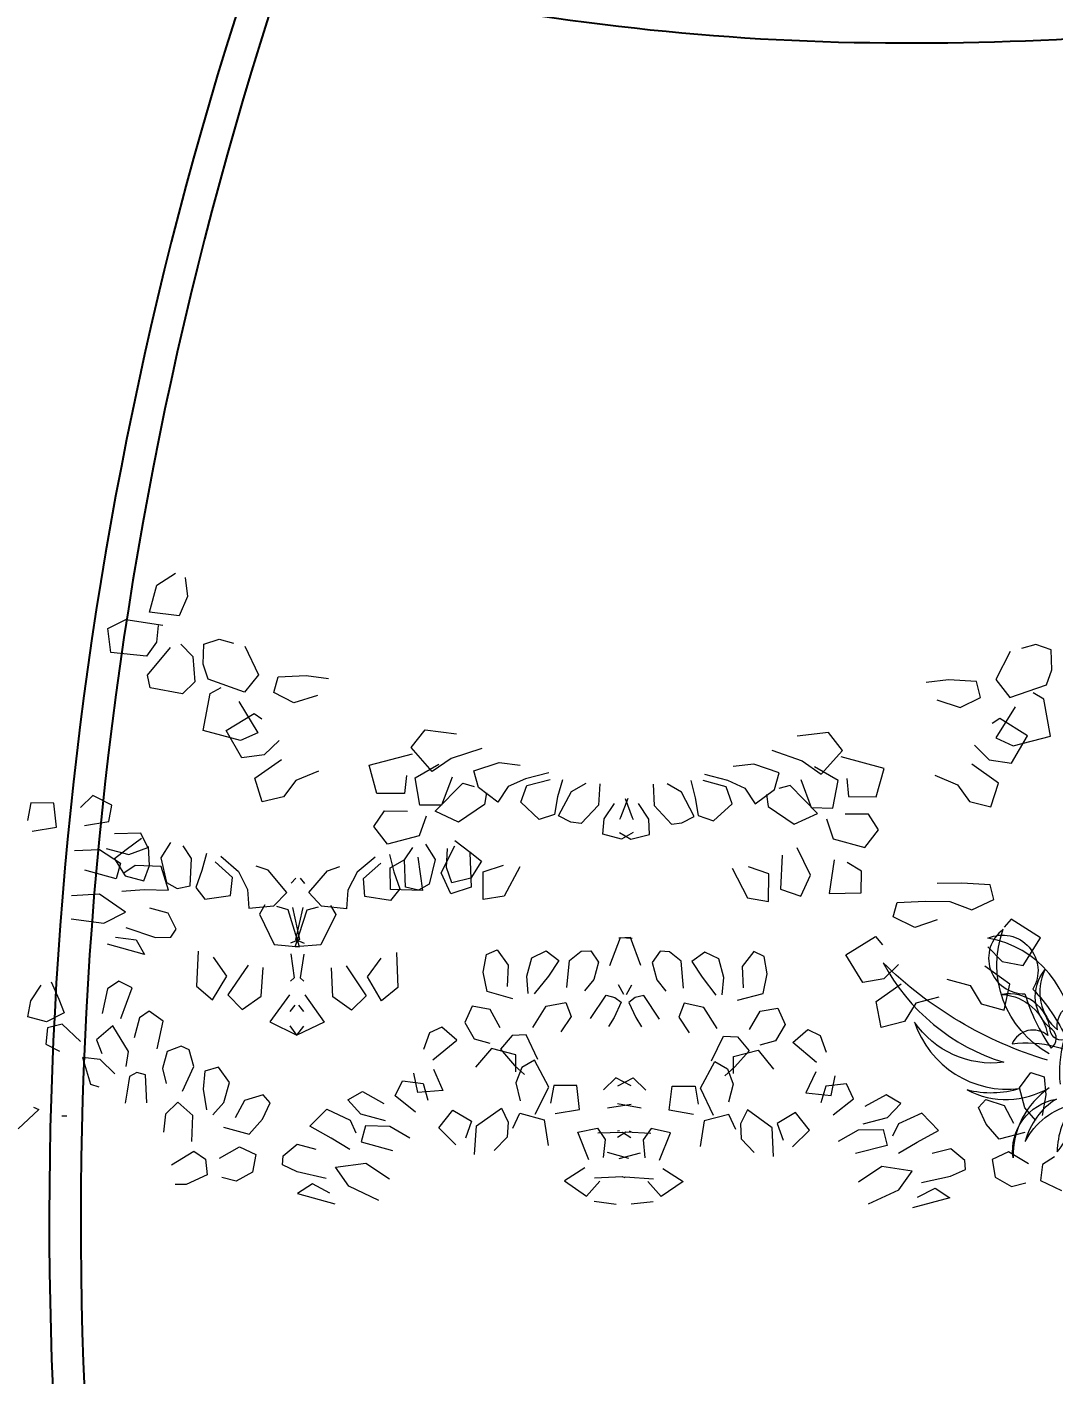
# Model space of a CAD drawing. Header units: metres. Extents: x 10 to 239, y 2 to 253.
# Drawn here: x 86.894 to 87.873, y 171.842 to 173.127 of the extents above; entities that cross this region are included whole.
import ezdxf

# ---------------------------------------------------------------- set-up
doc = ezdxf.new("R2010")
doc.units = ezdxf.units.M
doc.header["$MEASUREMENT"] = 0
doc.layers.get('Defpoints').update_dxf_attribs({"color": 9})
for name, color, linetype in [('-cotas', 252, 'Continuous'), ('1', 7, 'Continuous'), ('1lianas', 9, 'Continuous')]:
    doc.layers.add(name, color=color, linetype=linetype)
doc.layers.add('bamb', color=7, linetype='Continuous', lineweight=0, true_color=0xbdd3a6)
doc.layers.add('bloques veg', color=7, linetype='Continuous', lineweight=0, true_color=0xbbd5a5)
doc.layers.get('bamb').off()
doc.styles.get("Standard").update_dxf_attribs({"font": 'arial.ttf'})
doc.dimstyles.get("Standard").update_dxf_attribs({"dimtxt": 0.18, "dimasz": 0.18, "dimexe": 0.18, "dimexo": 0.0625, "dimgap": 0.09, "dimtad": 0, "dimtih": 1, "dimtoh": 1, "dimdec": 4, "dimzin": 0, "dimdsep": 46, "dimtxsty": 'Standard', "dimcen": 0.09, "dimadec": 0, "dimazin": 0, "dimtfac": 1, "dimtdec": 4, "dimtofl": 0, "dimtmove": 0, "dimatfit": 3, "dimfxl": 1, "dimtolj": 1, "dimtzin": 0, "dimarcsym": 0})

# ---------------------------------------------------------------- blocks, each defined once
blk = doc.blocks.new('A$C0C3707A3')
at = {"layer": 'bloques veg'}
for p, q in [((1.1335, 0.4979), (1.1476, 0.5069)), ((1.1549, 0.5038), (1.1568, 0.4893)), ((1.128, 0.4773), (1.1335, 0.4979)), ((1.1568, 0.4893), (1.1506, 0.4747)), ((1.0967, 0.4647), (1.1102, 0.4716)), ((1.1102, 0.4716), (1.1382, 0.4675)), ((1.1506, 0.4747), (1.128, 0.4773)), ((1.0989, 0.4467), (1.0967, 0.4647)), ((1.1347, 0.4673), (1.1336, 0.4548)), ((1.1336, 0.4548), (1.1261, 0.444)), ((1.1269, 0.4298), (1.1442, 0.4508)), ((1.1519, 0.4534), (1.161, 0.444)), ((1.1688, 0.4384), (1.1693, 0.4534)), ((1.1693, 0.4534), (1.1808, 0.4573)), ((1.1808, 0.4573), (1.1917, 0.4544)), ((1.2004, 0.4521), (1.2109, 0.4306)), ((1.7794, 0.4521), (1.7688, 0.4306)), ((1.7989, 0.4573), (1.7881, 0.4544)), ((1.8104, 0.4534), (1.7989, 0.4573)), ((1.811, 0.4384), (1.8104, 0.4534)), ((1.1261, 0.444), (1.0989, 0.4467)), ((1.161, 0.444), (1.1628, 0.4249)), ((1.1727, 0.4269), (1.1688, 0.4384)), ((1.8071, 0.4269), (1.811, 0.4384)), ((1.1289, 0.42), (1.1269, 0.4298)), ((1.2109, 0.4306), (1.2003, 0.4172)), ((1.2224, 0.4171), (1.2256, 0.429)), ((1.2256, 0.429), (1.2469, 0.4303)), ((1.2469, 0.4303), (1.2637, 0.4281)), ((1.7329, 0.4303), (1.716, 0.4281)), ((1.7541, 0.429), (1.7329, 0.4303)), ((1.7573, 0.4171), (1.7541, 0.429)), ((1.7688, 0.4306), (1.7794, 0.4172)), ((1.1534, 0.4158), (1.1289, 0.42)), ((1.1628, 0.4249), (1.1534, 0.4158)), ((1.2003, 0.4172), (1.1727, 0.4269)), ((1.1744, 0.416), (1.1827, 0.4207)), ((1.7794, 0.4172), (1.8071, 0.4269)), ((1.8053, 0.416), (1.7971, 0.4207)), ((1.1693, 0.3882), (1.1744, 0.416)), ((1.1961, 0.4101), (1.2107, 0.3865)), ((1.2378, 0.4094), (1.2224, 0.4171)), ((1.2556, 0.4151), (1.2378, 0.4094)), ((1.7241, 0.4151), (1.7419, 0.4094)), ((1.7419, 0.4094), (1.7573, 0.4171)), ((1.7836, 0.4101), (1.769, 0.3865)), ((1.8104, 0.3882), (1.8053, 0.416)), ((1.1867, 0.3882), (1.2077, 0.4012)), ((1.2077, 0.4012), (1.2136, 0.3973)), ((1.7721, 0.4012), (1.7661, 0.3973)), ((1.793, 0.3882), (1.7721, 0.4012)), ((1.1975, 0.3807), (1.1693, 0.3882)), ((1.1987, 0.3676), (1.1867, 0.3882)), ((1.3267, 0.3763), (1.3372, 0.3898)), ((1.3372, 0.3898), (1.3609, 0.3869)), ((1.6425, 0.3898), (1.6188, 0.3869)), ((1.6531, 0.3763), (1.6425, 0.3898)), ((1.7811, 0.3676), (1.793, 0.3882)), ((1.7822, 0.3807), (1.8104, 0.3882)), ((1.2107, 0.3865), (1.1975, 0.3807)), ((1.2267, 0.381), (1.2156, 0.37)), ((1.753, 0.381), (1.7641, 0.37)), ((1.769, 0.3865), (1.7822, 0.3807)), ((1.2156, 0.37), (1.1987, 0.3676)), ((1.2951, 0.3627), (1.3277, 0.3714)), ((1.3427, 0.3581), (1.3267, 0.3763)), ((1.357, 0.3682), (1.3427, 0.3581)), ((1.3801, 0.376), (1.357, 0.3682)), ((1.5997, 0.376), (1.6227, 0.3682)), ((1.6227, 0.3682), (1.637, 0.3581)), ((1.637, 0.3581), (1.6531, 0.3763)), ((1.6847, 0.3627), (1.6521, 0.3714)), ((1.7641, 0.37), (1.7811, 0.3676)), ((1.2085, 0.3522), (1.2286, 0.3665)), ((1.2566, 0.3579), (1.2395, 0.3508)), ((1.301, 0.3413), (1.2951, 0.3627)), ((1.3298, 0.3534), (1.3477, 0.3637)), ((1.3743, 0.3589), (1.3935, 0.3654)), ((1.3779, 0.3463), (1.3743, 0.3589)), ((1.3935, 0.3654), (1.4093, 0.3635)), ((1.431, 0.3577), (1.4135, 0.3531)), ((1.5487, 0.3577), (1.5662, 0.3531)), ((1.5862, 0.3654), (1.5704, 0.3635)), ((1.6054, 0.3589), (1.5862, 0.3654)), ((1.6018, 0.3463), (1.6054, 0.3589)), ((1.6499, 0.3534), (1.632, 0.3637)), ((1.6787, 0.3413), (1.6847, 0.3627)), ((1.7232, 0.3579), (1.7402, 0.3508)), ((1.7712, 0.3522), (1.7511, 0.3665)), ((1.2142, 0.3343), (1.2085, 0.3522)), ((1.2395, 0.3508), (1.2303, 0.3382)), ((1.3233, 0.3551), (1.322, 0.3415)), ((1.3336, 0.3326), (1.3298, 0.3534)), ((1.3452, 0.3283), (1.366, 0.3495)), ((1.3579, 0.354), (1.3499, 0.3329)), ((1.366, 0.3495), (1.3747, 0.3472)), ((1.4003, 0.3473), (1.3925, 0.3354)), ((1.4135, 0.3531), (1.4003, 0.3473)), ((1.4099, 0.3354), (1.4145, 0.3481)), ((1.4145, 0.3481), (1.432, 0.3528)), ((1.4413, 0.3526), (1.4378, 0.3396)), ((1.4482, 0.3438), (1.4592, 0.3501)), ((1.4696, 0.3497), (1.4688, 0.3336)), ((1.5101, 0.3497), (1.511, 0.3336)), ((1.5315, 0.3438), (1.5205, 0.3501)), ((1.5384, 0.3526), (1.5419, 0.3396)), ((1.5652, 0.3481), (1.5477, 0.3528)), ((1.5698, 0.3354), (1.5652, 0.3481)), ((1.5662, 0.3531), (1.5794, 0.3473)), ((1.5794, 0.3473), (1.5873, 0.3354)), ((1.6137, 0.3495), (1.605, 0.3472)), ((1.6345, 0.3283), (1.6137, 0.3495)), ((1.6218, 0.354), (1.6298, 0.3329)), ((1.6462, 0.3326), (1.6499, 0.3534)), ((1.6564, 0.3551), (1.6578, 0.3415)), ((1.7402, 0.3508), (1.7494, 0.3382)), ((1.7655, 0.3343), (1.7712, 0.3522)), ((1.0861, 0.3384), (1.0767, 0.3293)), ((1.1005, 0.3311), (1.0861, 0.3384)), ((1.2303, 0.3382), (1.2142, 0.3343)), ((1.322, 0.3415), (1.301, 0.3413)), ((1.3925, 0.3354), (1.3779, 0.3463)), ((1.3839, 0.3424), (1.3826, 0.3334)), ((1.4378, 0.3396), (1.4354, 0.3263)), ((1.4386, 0.3254), (1.4482, 0.3438)), ((1.491, 0.3387), (1.4855, 0.3244)), ((1.4888, 0.3387), (1.4942, 0.3244)), ((1.5411, 0.3254), (1.5315, 0.3438)), ((1.5419, 0.3396), (1.5443, 0.3263)), ((1.5873, 0.3354), (1.6018, 0.3463)), ((1.5959, 0.3424), (1.5971, 0.3334)), ((1.6578, 0.3415), (1.6787, 0.3413)), ((1.7494, 0.3382), (1.7655, 0.3343)), ((1.0392, 0.3324), (1.0368, 0.3191)), ((1.0566, 0.3324), (1.0392, 0.3324)), ((1.0588, 0.3143), (1.0566, 0.3324)), ((1.0984, 0.3188), (1.1005, 0.3311)), ((1.2989, 0.3163), (1.3068, 0.3281)), ((1.3068, 0.3281), (1.3242, 0.3281)), ((1.3499, 0.3329), (1.3336, 0.3326)), ((1.3628, 0.3201), (1.3452, 0.3283)), ((1.3826, 0.3334), (1.3628, 0.3201)), ((1.4239, 0.3224), (1.4099, 0.3354)), ((1.4354, 0.3263), (1.4239, 0.3224)), ((1.4688, 0.3336), (1.4557, 0.3196)), ((1.473, 0.3232), (1.4808, 0.335)), ((1.5068, 0.3232), (1.4989, 0.335)), ((1.511, 0.3336), (1.524, 0.3196)), ((1.5443, 0.3263), (1.5559, 0.3224)), ((1.5559, 0.3224), (1.5698, 0.3354)), ((1.5971, 0.3334), (1.617, 0.3201)), ((1.617, 0.3201), (1.6345, 0.3283)), ((1.6298, 0.3329), (1.6462, 0.3326)), ((1.673, 0.3281), (1.6555, 0.3281)), ((1.6808, 0.3163), (1.673, 0.3281)), ((1.08, 0.3156), (1.0984, 0.3188)), ((1.3093, 0.303), (1.2989, 0.3163)), ((1.3383, 0.3243), (1.3332, 0.3094)), ((1.4478, 0.3206), (1.4386, 0.3254)), ((1.4557, 0.3196), (1.4478, 0.3206)), ((1.4722, 0.3117), (1.473, 0.3232)), ((1.4855, 0.3244), (1.4847, 0.3229)), ((1.4942, 0.3244), (1.495, 0.3229)), ((1.5075, 0.3117), (1.5068, 0.3232)), ((1.524, 0.3196), (1.5319, 0.3206)), ((1.5319, 0.3206), (1.5411, 0.3254)), ((1.6414, 0.3243), (1.6466, 0.3094)), ((1.6704, 0.303), (1.6808, 0.3163)), ((1.0404, 0.3111), (1.0588, 0.3143)), ((1.1227, 0.31), (1.1028, 0.3095)), ((1.1231, 0.306), (1.1115, 0.2974)), ((1.128, 0.2993), (1.1227, 0.31)), ((1.3332, 0.3094), (1.3093, 0.303)), ((1.3602, 0.306), (1.3718, 0.2974)), ((1.4863, 0.308), (1.4722, 0.3117)), ((1.4847, 0.313), (1.4934, 0.308)), ((1.495, 0.313), (1.4863, 0.308)), ((1.4934, 0.308), (1.5075, 0.3117)), ((1.6466, 0.3094), (1.6704, 0.303)), ((1.0726, 0.2966), (1.0914, 0.2974)), ((1.0914, 0.2974), (1.1074, 0.2873)), ((1.0964, 0.2984), (1.1137, 0.2938)), ((1.1115, 0.2974), (1.1027, 0.2905)), ((1.1137, 0.2938), (1.128, 0.2993)), ((1.1293, 0.2857), (1.1285, 0.2999)), ((1.1451, 0.3032), (1.1379, 0.2916)), ((1.161, 0.2912), (1.1547, 0.3006)), ((1.3223, 0.2912), (1.3286, 0.3006)), ((1.3381, 0.3032), (1.3454, 0.2916)), ((1.3501, 0.2816), (1.3603, 0.3022)), ((1.354, 0.2857), (1.3548, 0.2999)), ((1.3717, 0.2968), (1.3729, 0.2709)), ((1.3718, 0.2974), (1.3806, 0.2905)), ((1.6081, 0.2968), (1.6069, 0.2709)), ((1.6296, 0.2816), (1.6194, 0.3022)), ((1.1027, 0.2905), (1.1109, 0.2778)), ((1.1074, 0.2873), (1.1042, 0.2754)), ((1.1185, 0.2855), (1.11, 0.2797)), ((1.1381, 0.2849), (1.1185, 0.2855)), ((1.125, 0.274), (1.1293, 0.2857)), ((1.1379, 0.2916), (1.1422, 0.2729)), ((1.1601, 0.2705), (1.161, 0.2912)), ((1.1725, 0.2951), (1.169, 0.282)), ((1.1921, 0.277), (1.179, 0.2887)), ((1.1833, 0.293), (1.1968, 0.2816)), ((1.2192, 0.2826), (1.21, 0.2858)), ((1.2641, 0.2826), (1.2733, 0.2858)), ((1.3, 0.293), (1.2864, 0.2816)), ((1.2912, 0.277), (1.3043, 0.2887)), ((1.3108, 0.2951), (1.3142, 0.282)), ((1.3115, 0.285), (1.3225, 0.2914)), ((1.3232, 0.2705), (1.3223, 0.2912)), ((1.3323, 0.2934), (1.336, 0.268)), ((1.3454, 0.2916), (1.3411, 0.2729)), ((1.3583, 0.274), (1.354, 0.2857)), ((1.3806, 0.2905), (1.3724, 0.2778)), ((1.3818, 0.2825), (1.3971, 0.2876)), ((1.4096, 0.2866), (1.3978, 0.2642)), ((1.5701, 0.2866), (1.5819, 0.2642)), ((1.598, 0.2825), (1.5826, 0.2876)), ((1.6474, 0.2934), (1.6437, 0.268)), ((1.6682, 0.285), (1.6572, 0.2914)), ((1.1042, 0.2754), (1.0803, 0.2818)), ((1.1109, 0.2778), (1.125, 0.274)), ((1.1438, 0.2671), (1.1381, 0.2849)), ((1.169, 0.282), (1.1645, 0.2693)), ((1.1908, 0.2634), (1.1921, 0.277)), ((1.1968, 0.2816), (1.2037, 0.2681)), ((1.2334, 0.266), (1.2192, 0.2826)), ((1.24, 0.2769), (1.2365, 0.2729)), ((1.2433, 0.2769), (1.2468, 0.2729)), ((1.2499, 0.266), (1.2641, 0.2826)), ((1.2864, 0.2816), (1.2796, 0.2681)), ((1.2925, 0.2634), (1.2912, 0.277)), ((1.3118, 0.2686), (1.3115, 0.285)), ((1.3142, 0.282), (1.3188, 0.2693)), ((1.3575, 0.2657), (1.3501, 0.2816)), ((1.3724, 0.2778), (1.3583, 0.274)), ((1.382, 0.2615), (1.3818, 0.2825)), ((1.5978, 0.2615), (1.598, 0.2825)), ((1.6222, 0.2657), (1.6296, 0.2816)), ((1.668, 0.2686), (1.6682, 0.285)), ((1.7441, 0.2764), (1.7255, 0.2761)), ((1.7654, 0.2752), (1.7441, 0.2764)), ((1.1086, 0.2661), (1.1253, 0.2674)), ((1.1253, 0.2674), (1.1438, 0.2671)), ((1.1422, 0.2729), (1.1503, 0.2684)), ((1.1503, 0.2684), (1.1601, 0.2705)), ((1.1645, 0.2693), (1.1714, 0.2605)), ((1.2037, 0.2681), (1.2046, 0.2539)), ((1.2237, 0.2558), (1.2334, 0.266)), ((1.2596, 0.2558), (1.2499, 0.266)), ((1.2796, 0.2681), (1.2787, 0.2539)), ((1.336, 0.268), (1.3118, 0.2686)), ((1.3188, 0.2693), (1.3119, 0.2605)), ((1.333, 0.2684), (1.3232, 0.2705)), ((1.3411, 0.2729), (1.333, 0.2684)), ((1.3729, 0.2709), (1.3575, 0.2657)), ((1.6069, 0.2709), (1.6222, 0.2657)), ((1.6437, 0.268), (1.668, 0.2686)), ((1.7683, 0.2643), (1.7654, 0.2752)), ((1.0917, 0.2636), (1.0704, 0.2623)), ((1.1114, 0.2502), (1.0917, 0.2636)), ((1.1714, 0.2605), (1.1908, 0.2634)), ((1.2046, 0.2539), (1.2237, 0.2558)), ((1.2169, 0.2564), (1.2127, 0.2494)), ((1.2345, 0.2529), (1.2258, 0.2552)), ((1.2488, 0.2529), (1.2575, 0.2552)), ((1.2787, 0.2539), (1.2596, 0.2558)), ((1.2664, 0.2564), (1.2706, 0.2494)), ((1.3119, 0.2605), (1.2925, 0.2634)), ((1.3978, 0.2642), (1.382, 0.2615)), ((1.5819, 0.2642), (1.5978, 0.2615)), ((1.6923, 0.2506), (1.6952, 0.2614)), ((1.6952, 0.2614), (1.7165, 0.2627)), ((1.7165, 0.2627), (1.735, 0.2624)), ((1.735, 0.2624), (1.7518, 0.2564)), ((1.7518, 0.2564), (1.7683, 0.2643)), ((1.0704, 0.2449), (1.0951, 0.2418)), ((1.0951, 0.2418), (1.1114, 0.2502)), ((1.1438, 0.2497), (1.1297, 0.2534)), ((1.1499, 0.2376), (1.1438, 0.2497)), ((1.2127, 0.2494), (1.224, 0.2266)), ((1.2433, 0.2249), (1.2345, 0.2529)), ((1.2378, 0.2546), (1.2432, 0.2304)), ((1.24, 0.2249), (1.2488, 0.2529)), ((1.2455, 0.2546), (1.2401, 0.2304)), ((1.2706, 0.2494), (1.2593, 0.2266)), ((1.7088, 0.2427), (1.6923, 0.2506)), ((1.7255, 0.2486), (1.7088, 0.2427)), ((1.7816, 0.2493), (1.7763, 0.2432)), ((1.8039, 0.2355), (1.7816, 0.2493)), ((1.1117, 0.2385), (1.1342, 0.2313)), ((1.1459, 0.2316), (1.1499, 0.2376)), ((1.6567, 0.2217), (1.679, 0.2355)), ((1.679, 0.2355), (1.6843, 0.2294)), ((1.7909, 0.2145), (1.8039, 0.2355)), ((1.1261, 0.2183), (1.0979, 0.2259)), ((1.104, 0.2312), (1.1197, 0.2293)), ((1.1197, 0.2293), (1.1261, 0.2183)), ((1.1342, 0.2313), (1.1459, 0.2316)), ((1.224, 0.2266), (1.2433, 0.2249)), ((1.2432, 0.2304), (1.2365, 0.2276)), ((1.2593, 0.2266), (1.24, 0.2249)), ((1.2401, 0.2304), (1.2468, 0.2276)), ((1.4782, 0.2124), (1.4862, 0.2335)), ((1.4936, 0.2335), (1.4847, 0.233)), ((1.4862, 0.2335), (1.495, 0.233)), ((1.5016, 0.2124), (1.4936, 0.2335)), ((1.764, 0.2283), (1.7751, 0.2173)), ((1.1667, 0.221), (1.1654, 0.1946)), ((1.1884, 0.2024), (1.1783, 0.2167)), ((1.2368, 0.2194), (1.2393, 0.2014)), ((1.2465, 0.2194), (1.244, 0.2014)), ((1.2949, 0.2024), (1.305, 0.2167)), ((1.3166, 0.221), (1.3179, 0.1946)), ((1.3824, 0.2067), (1.3848, 0.22)), ((1.3848, 0.22), (1.3928, 0.2237)), ((1.3928, 0.2237), (1.4013, 0.2121)), ((1.4153, 0.2037), (1.4191, 0.2178)), ((1.4191, 0.2178), (1.4298, 0.223)), ((1.4298, 0.223), (1.4395, 0.2158)), ((1.4395, 0.2158), (1.4317, 0.2039)), ((1.4457, 0.1955), (1.4477, 0.2159)), ((1.4477, 0.2159), (1.4565, 0.2229)), ((1.4565, 0.2229), (1.4636, 0.2233)), ((1.4636, 0.2233), (1.4695, 0.2147)), ((1.4695, 0.2147), (1.466, 0.2017)), ((1.5161, 0.2233), (1.5102, 0.2147)), ((1.5102, 0.2147), (1.5137, 0.2017)), ((1.5232, 0.2229), (1.5161, 0.2233)), ((1.532, 0.2159), (1.5232, 0.2229)), ((1.534, 0.1955), (1.532, 0.2159)), ((1.5499, 0.223), (1.5402, 0.2158)), ((1.5402, 0.2158), (1.548, 0.2039)), ((1.5606, 0.2178), (1.5499, 0.223)), ((1.5644, 0.2037), (1.5606, 0.2178)), ((1.587, 0.2237), (1.5784, 0.2121)), ((1.5949, 0.22), (1.587, 0.2237)), ((1.5973, 0.2067), (1.5949, 0.22)), ((1.6697, 0.2008), (1.6567, 0.2217)), ((1.6966, 0.2145), (1.6855, 0.2035)), ((1.7751, 0.2173), (1.7909, 0.2145)), ((1.2046, 0.2108), (1.1893, 0.1882)), ((1.2146, 0.1872), (1.2158, 0.209)), ((1.2687, 0.1872), (1.2675, 0.209)), ((1.2786, 0.2108), (1.294, 0.1882)), ((1.3854, 0.1919), (1.3824, 0.2067)), ((1.4013, 0.2121), (1.4005, 0.196)), ((1.4317, 0.2039), (1.4211, 0.1905)), ((1.548, 0.2039), (1.5586, 0.1905)), ((1.5784, 0.2121), (1.5792, 0.196)), ((1.5943, 0.1919), (1.5973, 0.2067)), ((1.7808, 0.2002), (1.762, 0.2138)), ((1.0401, 0.1827), (1.048, 0.1946)), ((1.0556, 0.1972), (1.0614, 0.184)), ((1.1067, 0.1979), (1.0981, 0.1921)), ((1.1169, 0.1929), (1.1067, 0.1979)), ((1.1654, 0.1946), (1.1778, 0.1843)), ((1.1778, 0.1843), (1.1884, 0.2024)), ((1.2393, 0.2014), (1.2365, 0.1989)), ((1.244, 0.2014), (1.2468, 0.1989)), ((1.3055, 0.1843), (1.2949, 0.2024)), ((1.3179, 0.1946), (1.3055, 0.1843)), ((1.4165, 0.1906), (1.4153, 0.2037)), ((1.466, 0.2017), (1.459, 0.1931)), ((1.4888, 0.1904), (1.4847, 0.1978)), ((1.4909, 0.1904), (1.495, 0.1978)), ((1.5137, 0.2017), (1.5207, 0.1931)), ((1.5633, 0.1906), (1.5644, 0.2037)), ((1.6855, 0.2035), (1.6697, 0.2008)), ((1.6798, 0.1864), (1.6986, 0.2)), ((1.7333, 0.2038), (1.7508, 0.1991)), ((1.7508, 0.1991), (1.7592, 0.1851)), ((1.7768, 0.1805), (1.7808, 0.2002)), ((1.0614, 0.184), (1.0656, 0.1736)), ((1.0981, 0.1921), (1.0943, 0.1733)), ((1.1084, 0.1696), (1.1169, 0.1929)), ((1.1893, 0.1882), (1.2003, 0.1771)), ((1.2003, 0.1771), (1.2146, 0.1872)), ((1.2359, 0.1885), (1.2211, 0.168)), ((1.2474, 0.1885), (1.2622, 0.168)), ((1.283, 0.1771), (1.2687, 0.1872)), ((1.294, 0.1882), (1.283, 0.1771)), ((1.405, 0.1867), (1.3854, 0.1919)), ((1.4302, 0.1811), (1.445, 0.1841)), ((1.445, 0.1841), (1.4492, 0.1736)), ((1.4639, 0.172), (1.4756, 0.1898)), ((1.4756, 0.1898), (1.4821, 0.1881)), ((1.487, 0.1845), (1.4816, 0.1731)), ((1.4821, 0.1881), (1.487, 0.1845)), ((1.4976, 0.1881), (1.4928, 0.1845)), ((1.4928, 0.1845), (1.4981, 0.1731)), ((1.5041, 0.1898), (1.4976, 0.1881)), ((1.5159, 0.172), (1.5041, 0.1898)), ((1.5347, 0.1841), (1.5306, 0.1736)), ((1.5495, 0.1811), (1.5347, 0.1841)), ((1.5748, 0.1867), (1.5943, 0.1919)), ((1.6838, 0.1668), (1.6798, 0.1864)), ((1.7098, 0.1854), (1.7013, 0.1714)), ((1.7273, 0.19), (1.7098, 0.1854)), ((1.7592, 0.1851), (1.7768, 0.1805)), ((1.038, 0.1705), (1.0401, 0.1827)), ((1.0656, 0.1736), (1.0521, 0.1667)), ((1.1297, 0.1755), (1.1226, 0.1704)), ((1.1405, 0.1679), (1.1297, 0.1755)), ((1.2365, 0.1759), (1.2402, 0.1807)), ((1.2468, 0.1759), (1.2431, 0.1807)), ((1.3743, 0.1809), (1.3687, 0.1685)), ((1.3877, 0.1785), (1.3743, 0.1809)), ((1.3956, 0.1647), (1.3877, 0.1785)), ((1.4201, 0.1651), (1.4302, 0.1811)), ((1.4492, 0.1736), (1.4413, 0.1618)), ((1.5306, 0.1736), (1.5384, 0.1618)), ((1.5596, 0.1651), (1.5495, 0.1811)), ((1.5841, 0.1647), (1.5921, 0.1785)), ((1.5921, 0.1785), (1.6054, 0.1809)), ((1.6054, 0.1809), (1.6111, 0.1685)), ((1.0521, 0.1667), (1.038, 0.1705)), ((1.0641, 0.1651), (1.0529, 0.1623)), ((1.0781, 0.1521), (1.0641, 0.1651)), ((1.1023, 0.1642), (1.0901, 0.1535)), ((1.1145, 0.1447), (1.1023, 0.1642)), ((1.1226, 0.1704), (1.1185, 0.1552)), ((1.1361, 0.147), (1.1405, 0.1679)), ((1.2211, 0.168), (1.2416, 0.1579)), ((1.2416, 0.1579), (1.2365, 0.1649)), ((1.2622, 0.168), (1.2416, 0.1579)), ((1.2416, 0.1579), (1.2468, 0.1649)), ((1.3514, 0.1649), (1.3421, 0.1605)), ((1.3627, 0.1549), (1.3514, 0.1649)), ((1.3687, 0.1685), (1.3758, 0.1561)), ((1.4816, 0.1731), (1.4774, 0.1661)), ((1.4981, 0.1731), (1.5023, 0.1661)), ((1.6111, 0.1685), (1.6039, 0.1561)), ((1.617, 0.1549), (1.6283, 0.1649)), ((1.6283, 0.1649), (1.6376, 0.1605)), ((1.7013, 0.1714), (1.6838, 0.1668)), ((1.0529, 0.1623), (1.0519, 0.1498)), ((1.0901, 0.1535), (1.0943, 0.1431)), ((1.3421, 0.1605), (1.3375, 0.1477)), ((1.3448, 0.14), (1.3627, 0.1549)), ((1.3758, 0.1561), (1.3878, 0.1529)), ((1.4045, 0.1589), (1.3959, 0.1484)), ((1.4151, 0.1595), (1.4045, 0.1589)), ((1.4241, 0.1408), (1.4151, 0.1595)), ((1.5556, 0.1408), (1.5646, 0.1595)), ((1.5646, 0.1595), (1.5752, 0.1589)), ((1.5752, 0.1589), (1.5839, 0.1484)), ((1.6039, 0.1561), (1.592, 0.1529)), ((1.635, 0.14), (1.617, 0.1549)), ((1.6376, 0.1605), (1.6422, 0.1477)), ((1.0519, 0.1498), (1.0622, 0.1447)), ((1.1127, 0.1335), (1.1145, 0.1447)), ((1.1437, 0.145), (1.1402, 0.132)), ((1.1541, 0.1492), (1.1437, 0.145)), ((1.1603, 0.1463), (1.1541, 0.1492)), ((1.1639, 0.1337), (1.1603, 0.1463)), ((1.3891, 0.149), (1.3771, 0.1348)), ((1.4075, 0.1441), (1.3891, 0.149)), ((1.3959, 0.1484), (1.4066, 0.1362)), ((1.4076, 0.1313), (1.4075, 0.1441)), ((1.5722, 0.1441), (1.5907, 0.149)), ((1.5722, 0.1313), (1.5722, 0.1441)), ((1.5839, 0.1484), (1.5732, 0.1362)), ((1.5907, 0.149), (1.6026, 0.1348)), ((1.0931, 0.1387), (1.0795, 0.1401)), ((1.0795, 0.1401), (1.0857, 0.1198)), ((1.1041, 0.1277), (1.0931, 0.1387)), ((1.1554, 0.1151), (1.1639, 0.1337)), ((1.1825, 0.1334), (1.1723, 0.1303)), ((1.191, 0.1218), (1.1825, 0.1334)), ((1.3452, 0.1329), (1.3525, 0.1169)), ((1.4066, 0.1362), (1.4141, 0.1295)), ((1.412, 0.1347), (1.4077, 0.1231)), ((1.4216, 0.1403), (1.412, 0.1347)), ((1.4325, 0.12), (1.4216, 0.1403)), ((1.5473, 0.12), (1.5581, 0.1403)), ((1.5581, 0.1403), (1.5677, 0.1347)), ((1.5732, 0.1362), (1.5656, 0.1295)), ((1.5677, 0.1347), (1.572, 0.1231)), ((1.6345, 0.1329), (1.6272, 0.1169)), ((1.7887, 0.1218), (1.7973, 0.1334)), ((1.7973, 0.1334), (1.8074, 0.1303)), ((1.1153, 0.1258), (1.1135, 0.1147)), ((1.1208, 0.129), (1.1153, 0.1258)), ((1.1273, 0.1273), (1.1208, 0.129)), ((1.1286, 0.106), (1.1273, 0.1273)), ((1.1402, 0.132), (1.143, 0.1207)), ((1.1723, 0.1303), (1.171, 0.1167)), ((1.3165, 0.1126), (1.3219, 0.124)), ((1.3219, 0.124), (1.3376, 0.1221)), ((1.3334, 0.1151), (1.3304, 0.1299)), ((1.4077, 0.1231), (1.411, 0.1094)), ((1.4833, 0.1273), (1.4739, 0.1182)), ((1.495, 0.1213), (1.4833, 0.1273)), ((1.4847, 0.1213), (1.4964, 0.1273)), ((1.4964, 0.1273), (1.5059, 0.1182)), ((1.572, 0.1231), (1.5687, 0.1094)), ((1.6579, 0.124), (1.6421, 0.1221)), ((1.6463, 0.1151), (1.6493, 0.1299)), ((1.6632, 0.1126), (1.6579, 0.124)), ((1.8074, 0.1303), (1.8087, 0.1167)), ((1.0857, 0.1198), (1.0922, 0.118)), ((1.1135, 0.1147), (1.1122, 0.1057)), ((1.171, 0.1167), (1.1737, 0.1009)), ((1.1869, 0.1066), (1.191, 0.1218)), ((1.2165, 0.1127), (1.2025, 0.1083)), ((1.2218, 0.1066), (1.2165, 0.1127)), ((1.2807, 0.1094), (1.2917, 0.1158)), ((1.2917, 0.1158), (1.3079, 0.1068)), ((1.3318, 0.1004), (1.3165, 0.1126)), ((1.3525, 0.1169), (1.3334, 0.1151)), ((1.3376, 0.1221), (1.3412, 0.1095)), ((1.4223, 0.0994), (1.4325, 0.12)), ((1.4363, 0.1213), (1.4339, 0.1079)), ((1.4537, 0.1212), (1.4363, 0.1213)), ((1.4559, 0.1032), (1.4537, 0.1212)), ((1.5238, 0.1032), (1.526, 0.1212)), ((1.526, 0.1212), (1.5434, 0.1213)), ((1.5434, 0.1213), (1.5458, 0.1079)), ((1.5574, 0.0994), (1.5473, 0.12)), ((1.6272, 0.1169), (1.6463, 0.1151)), ((1.6421, 0.1221), (1.6385, 0.1095)), ((1.6479, 0.1004), (1.6632, 0.1126)), ((1.688, 0.1158), (1.6718, 0.1068)), ((1.699, 0.1094), (1.688, 0.1158)), ((1.7579, 0.1066), (1.7633, 0.1127)), ((1.7633, 0.1127), (1.7773, 0.1083)), ((1.7928, 0.1066), (1.7887, 0.1218)), ((1.8087, 0.1167), (1.806, 0.1009)), ((1.0427, 0.1022), (1.0468, 0.1003)), ((1.152, 0.1067), (1.1426, 0.0976)), ((1.1633, 0.0967), (1.152, 0.1067)), ((1.1786, 0.0972), (1.1869, 0.1066)), ((1.2025, 0.1083), (1.1954, 0.0951)), ((1.2161, 0.0942), (1.2218, 0.1066)), ((1.252, 0.0892), (1.2648, 0.1021)), ((1.2648, 0.1021), (1.2824, 0.0939)), ((1.2906, 0.0986), (1.2807, 0.1094)), ((1.3496, 0.0886), (1.3602, 0.1021)), ((1.3602, 0.1021), (1.3742, 0.0937)), ((1.378, 0.0903), (1.3968, 0.1039)), ((1.3968, 0.1039), (1.402, 0.0932)), ((1.4376, 0.1), (1.4559, 0.1032)), ((1.4772, 0.1045), (1.495, 0.1076)), ((1.5026, 0.1045), (1.4847, 0.1076)), ((1.5422, 0.1), (1.5238, 0.1032)), ((1.583, 0.1039), (1.5777, 0.0932)), ((1.6017, 0.0903), (1.583, 0.1039)), ((1.6195, 0.1021), (1.6055, 0.0937)), ((1.6301, 0.0886), (1.6195, 0.1021)), ((1.6891, 0.0986), (1.699, 0.1094)), ((1.7149, 0.1021), (1.6974, 0.0939)), ((1.7277, 0.0892), (1.7149, 0.1021)), ((1.7636, 0.0942), (1.7579, 0.1066)), ((1.7773, 0.1083), (1.7843, 0.0951)), ((1.8012, 0.0972), (1.7928, 0.1066)), ((1.0468, 0.1003), (1.0313, 0.0858)), ((1.068, 0.0954), (1.0642, 0.0956)), ((1.1426, 0.0976), (1.1413, 0.084)), ((1.1627, 0.0771), (1.1633, 0.0967)), ((1.2061, 0.0829), (1.2161, 0.0942)), ((1.2824, 0.0939), (1.2869, 0.0845)), ((1.3091, 0.0937), (1.2906, 0.0986)), ((1.3742, 0.0937), (1.3697, 0.0809)), ((1.402, 0.0932), (1.4013, 0.0818)), ((1.4055, 0.0888), (1.4109, 0.1001)), ((1.4109, 0.1001), (1.4293, 0.0952)), ((1.4293, 0.0952), (1.4323, 0.0758)), ((1.5504, 0.0952), (1.5475, 0.0758)), ((1.5689, 0.1001), (1.5504, 0.0952)), ((1.5742, 0.0888), (1.5689, 0.1001)), ((1.5777, 0.0932), (1.5784, 0.0818)), ((1.6055, 0.0937), (1.6101, 0.0809)), ((1.6706, 0.0937), (1.6891, 0.0986)), ((1.6974, 0.0939), (1.6929, 0.0845)), ((1.7736, 0.0829), (1.7636, 0.0942)), ((1.1866, 0.0881), (1.2061, 0.0829)), ((1.2682, 0.0802), (1.252, 0.0892)), ((1.294, 0.0896), (1.2908, 0.0776)), ((1.3126, 0.0893), (1.294, 0.0896)), ((1.3277, 0.0806), (1.3126, 0.0893)), ((1.3625, 0.0759), (1.3496, 0.0886)), ((1.3768, 0.0686), (1.378, 0.0903)), ((1.4013, 0.0818), (1.3916, 0.0716)), ((1.4548, 0.0861), (1.4696, 0.0891)), ((1.4632, 0.0652), (1.4548, 0.0861)), ((1.4696, 0.0891), (1.4754, 0.0805)), ((1.4698, 0.0855), (1.4886, 0.0863)), ((1.4862, 0.0873), (1.4847, 0.0869)), ((1.4911, 0.0863), (1.4847, 0.0823)), ((1.4886, 0.0863), (1.495, 0.0823)), ((1.51, 0.0855), (1.4911, 0.0863)), ((1.4935, 0.0873), (1.495, 0.0869)), ((1.5102, 0.0891), (1.5043, 0.0805)), ((1.5249, 0.0861), (1.5102, 0.0891)), ((1.5166, 0.0652), (1.5249, 0.0861)), ((1.5784, 0.0818), (1.5882, 0.0716)), ((1.6029, 0.0686), (1.6017, 0.0903)), ((1.6172, 0.0759), (1.6301, 0.0886)), ((1.6521, 0.0806), (1.6672, 0.0893)), ((1.6672, 0.0893), (1.6857, 0.0896)), ((1.6857, 0.0896), (1.6889, 0.0776)), ((1.7115, 0.0802), (1.7277, 0.0892)), ((1.7931, 0.0881), (1.7736, 0.0829)), ((1.1838, 0.0644), (1.1989, 0.0732)), ((1.1989, 0.0732), (1.2113, 0.0675)), ((1.232, 0.0666), (1.2425, 0.0754)), ((1.2425, 0.0754), (1.2567, 0.0717)), ((1.2823, 0.0718), (1.2682, 0.0802)), ((1.2908, 0.0776), (1.3147, 0.0712)), ((1.4754, 0.0805), (1.4741, 0.0669)), ((1.5043, 0.0805), (1.5056, 0.0669)), ((1.6889, 0.0776), (1.665, 0.0712)), ((1.6975, 0.0718), (1.7115, 0.0802)), ((1.7372, 0.0754), (1.7231, 0.0717)), ((1.7477, 0.0666), (1.7372, 0.0754)), ((1.7808, 0.0732), (1.7684, 0.0675)), ((1.796, 0.0644), (1.7808, 0.0732)), ((1.1474, 0.0591), (1.1642, 0.0697)), ((1.1642, 0.0697), (1.1731, 0.0638)), ((1.1731, 0.0638), (1.1745, 0.0518)), ((1.2113, 0.0675), (1.2089, 0.0542)), ((1.2314, 0.0598), (1.232, 0.0666)), ((1.2717, 0.0583), (1.2946, 0.0615)), ((1.2946, 0.0615), (1.3124, 0.0497)), ((1.4935, 0.0664), (1.4774, 0.0707)), ((1.4863, 0.0664), (1.5023, 0.0707)), ((1.6851, 0.0615), (1.6673, 0.0497)), ((1.708, 0.0583), (1.6851, 0.0615)), ((1.7484, 0.0598), (1.7477, 0.0666)), ((1.7684, 0.0675), (1.7708, 0.0542)), ((1.8066, 0.0638), (1.8052, 0.0518)), ((1.8155, 0.0697), (1.8066, 0.0638)), ((1.1745, 0.0518), (1.1586, 0.0444)), ((1.2089, 0.0542), (1.1965, 0.0471)), ((1.2427, 0.0545), (1.2314, 0.0598)), ((1.2647, 0.0497), (1.2427, 0.0545)), ((1.2818, 0.044), (1.2717, 0.0583)), ((1.4603, 0.059), (1.4449, 0.0491)), ((1.4888, 0.0525), (1.4676, 0.0512)), ((1.4896, 0.052), (1.4888, 0.0525)), ((1.4901, 0.052), (1.4909, 0.0525)), ((1.4909, 0.0525), (1.5122, 0.0512)), ((1.5194, 0.059), (1.5348, 0.0491)), ((1.6979, 0.044), (1.708, 0.0583)), ((1.715, 0.0497), (1.737, 0.0545)), ((1.737, 0.0545), (1.7484, 0.0598)), ((1.7708, 0.0542), (1.7832, 0.0471)), ((1.8052, 0.0518), (1.8211, 0.0444)), ((1.1586, 0.0444), (1.1504, 0.0443)), ((1.1965, 0.0471), (1.1857, 0.05)), ((1.2543, 0.0455), (1.243, 0.0381)), ((1.2675, 0.0385), (1.2543, 0.0455)), ((1.3045, 0.0332), (1.2818, 0.044)), ((1.4449, 0.0491), (1.4616, 0.0377)), ((1.4616, 0.0377), (1.4716, 0.049)), ((1.5181, 0.0377), (1.5081, 0.049)), ((1.5348, 0.0491), (1.5181, 0.0377)), ((1.6752, 0.0332), (1.6979, 0.044)), ((1.7122, 0.0385), (1.7254, 0.0455)), ((1.7254, 0.0455), (1.7367, 0.0381)), ((1.7832, 0.0471), (1.794, 0.05)), ((1.243, 0.0381), (1.2712, 0.0305)), ((1.4675, 0.0338), (1.4842, 0.0317)), ((1.5122, 0.0338), (1.4956, 0.0317)), ((1.7367, 0.0381), (1.7085, 0.0305))]:
    blk.add_line(p, q, dxfattribs=at)
blk = doc.blocks.new('bamb')
at = {"layer": 'bloques veg'}
for points in [[(-3.3538, 3.6703, 0.371554), (-3.4611, 3.7371, -0.734759), (-3.4051, 3.7046, -0.076042), (-3.3594, 3.6697, -0.522547), (-3.377, 3.6727, 0.430591), (-3.4312, 3.6905, -0.351549), (-3.3776, 3.667, 0.50622), (-3.4075, 3.6488, -0.192001), (-3.3273, 3.6544)], [(-3.3708, 3.6511, -0.371554), (-3.4499, 3.7498, 0.734759), (-3.4109, 3.698, 0.076042), (-3.3709, 3.6567, 0.522547), (-3.3759, 3.6739, -0.430591), (-3.4, 3.7256, 0.351549), (-3.3704, 3.6751, -0.50622), (-3.3558, 3.707, 0.192001), (-3.3519, 3.6267)], [(-3.3704, 3.6446, -0.121956), (-3.5486, 3.6833, 0.197912), (-3.4094, 3.6296, -0.28202), (-3.5023, 3.6391, 0.357594), (-3.387, 3.6106, -0.141581), (-3.4343, 3.5935, 0.258144), (-3.3605, 3.6203, 0.252411), (-3.3722, 3.5459, -0.399951), (-3.3507, 3.6122, 0.191492), (-3.3661, 3.5643, -0.22191), (-3.3336, 3.6126, 0.155645), (-3.3342, 3.5646, 0.20302), (-3.3336, 3.6126)]]:
    blk.add_lwpolyline(points, format="xyb", dxfattribs=at)
blk = doc.blocks.new('*D90')
at = {"layer": '-cotas', "color": 0, "lineweight": -2, "transparency": 16777216}
for p, q in [((35.5997, 175.5332), (35.5997, 162.1857)), ((89.3642, 175.5332), (89.3642, 162.1857)), ((35.7797, 162.3657), (58.2102, 162.3657)), ((89.1842, 162.3657), (59.8709, 162.3657))]:
    blk.add_line(p, q, dxfattribs=at)
at = {"layer": '-cotas', "color": 0, "transparency": 16777216}
for points in [[(35.7797, 162.3957), (35.7797, 162.3357), (35.5997, 162.3657)], [(89.1842, 162.3957), (89.1842, 162.3357), (89.3642, 162.3657)]]:
    blk.add_solid(points, dxfattribs=at)
at = {"layer": 'Defpoints', "color": 0, "transparency": 16777216}
for p in [(35.5997, 175.5957), (89.3642, 175.5957), (89.3642, 162.3657)]:
    blk.add_point(p, dxfattribs=at)
at = {"layer": '-cotas', "color": 0, "transparency": 16777216, "insert": (59.0405, 162.3657), "char_height": 0.3, "attachment_point": 5}
blk.add_mtext('\\A1;53.7645', dxfattribs=at)

msp = doc.modelspace()

# ---------------------------------------------------------------- linework, layer by layer
at = {"layer": '1'}
for centre, radius, start, end in [((90.71161, 171.98868), 3.79605, 145.16577, 198.86096), ((90.71161, 171.98868), 3.76605, 144.7315, 199.1365), ((59.4886, 43.1172), 130.60066, 77.2146481, 83.2715595)]:
    msp.add_arc(centre, radius, start, end, dxfattribs=at)
msp.add_rational_spline([(82.12754, 171.94114), (83.77541, 171.65155), (85.4173, 171.33042), (87.05261, 170.97788)], [0.999259473034, 0.99928366517, 0.999430492468, 0.999699954927], degree=3, dxfattribs=at)
at = {"layer": '1lianas'}
msp.add_open_spline([(87.22237, 173.16672), (87.39716, 173.12974), (87.55406, 173.11294), (87.87186, 173.11033), (88.03075, 173.12264), (88.3489, 173.16947), (88.49533, 173.20692), (88.58396, 173.25433)], degree=3, knots=[4.88632546, 4.88632546, 4.88632546, 4.88632546, 5.10012015, 5.10012015, 5.31391484, 5.31391484, 5.58361829, 5.58361829, 5.58361829, 5.58361829], dxfattribs=at)

# ---------------------------------------------------------------- block references
at = {"layer": 'bamb', "rotation": 341.5718814083347}
msp.add_blockref('bamb', (89.91309, 167.61795), dxfattribs=at)
at = {"layer": 'bloques veg', "color": 2, "xscale": 1.260409816243446, "yscale": 1.260409816243446, "zscale": 1.260409816243446, "rotation": 359.6145960760396}
msp.add_blockref('A$C0C3707A3', (85.58537, 171.97645), dxfattribs=at)

# ---------------------------------------------------------------- dimensions: what is measured, and where the dimension line sits
at = {"layer": '-cotas'}
dim = msp.add_linear_dim(base=(89.36416, 162.36569), p1=(35.59966, 175.59571), p2=(89.36416, 175.59571), angle=0, dimstyle='Standard', override={"dimtxt": 0.3}, dxfattribs=at)
dim.commit()
dim.dimension.update_dxf_attribs({"geometry": '*D90', "text_midpoint": (59.04055, 162.36569), "dimtype": 161})

doc.saveas('drawing.dxf')
